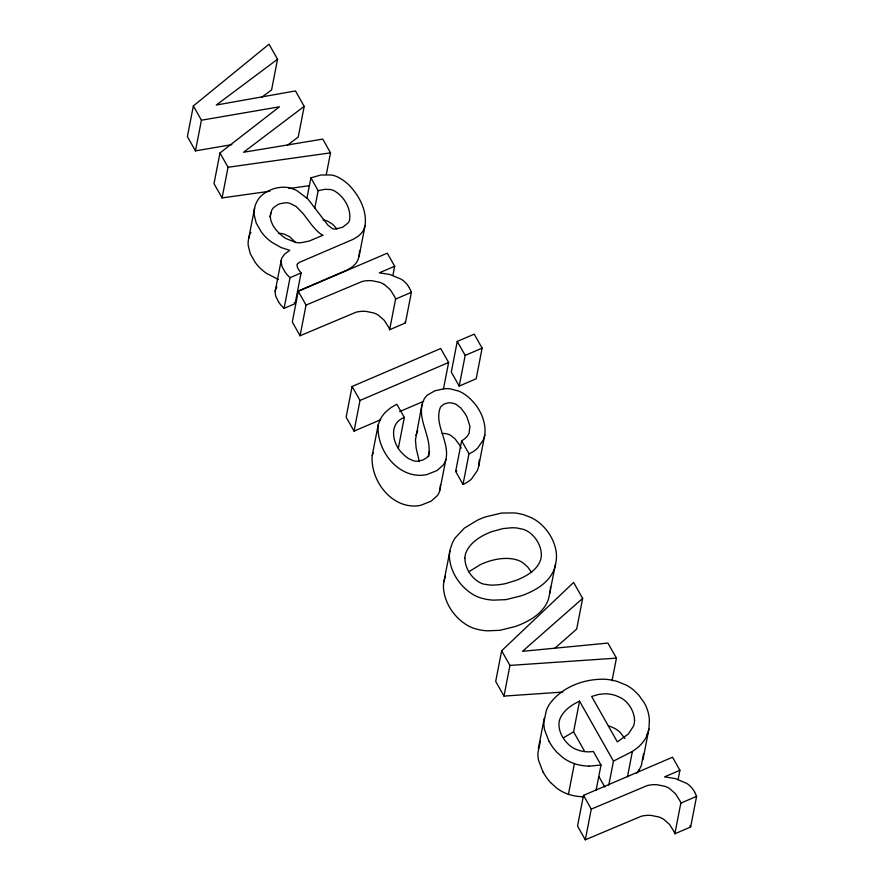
<?xml version="1.0" encoding="UTF-8"?>
<svg xmlns="http://www.w3.org/2000/svg" width="884" height="884" viewBox="0 0 884 884"><rect width="100%" height="100%" fill="white"/><g stroke="black" fill="none" stroke-linecap="round" stroke-linejoin="round"><path stroke-width="1.33" d="M479.238 459.989L478.819 465.625A29.625 26.421 11 0 1 477.161 470.896L471.526 478.929A27.857 24.84 11 0 1 464.089 483.979L463.017 484.432L455.669 471.459L461.636 440.784A19.912 17.757 11 0 0 469.006 433.547L469.945 426.342L467.117 417.447A55.084 49.128 11 0 0 465.061 413.646L460.929 408.099L456.387 404.541A14.409 12.851 11 0 0 454.321 403.612L451.591 402.916A10.895 9.713 11 0 0 448.21 402.905L446.199 403.358A13.658 12.177 11 0 0 444.155 404.176L442.287 405.358A10.707 9.547 11 0 0 440.376 407.413C433.668 424.464 449.945 441.768 445.912 459.437L439.58 491.316A20.144 17.967 11 0 1 437.248 495.747L431.138 501.162L420.883 505.261A29.724 26.509 11 0 1 413.082 505.991C388.64 505.206 370.33 478.564 372.219 455.558L378.175 424.884L380.429 419.127A36.686 32.719 11 0 1 385.91 411.756L390.861 407.657L396.839 404.22L404.319 417.425L398.353 448.1L397.888 447.282M359.567 250.725L359.07 256.448L357.766 260.261A20.962 18.697 11 0 1 355.633 263.642L352.672 266.603L347.456 269.874L297.842 291.179M404.319 417.425C388.253 423.392 392.297 444.144 402.717 453.691A29.957 26.708 11 0 0 408.972 458.796L413.358 460.708A12.597 11.227 11 0 0 416.95 461.205L422.497 460.177L426.497 457.923A10.1 9.006 11 0 0 428.508 455.37C432.707 436.574 414.618 417.281 424.298 398.783A19.824 17.68 11 0 1 427.547 394.982L434.884 390.805L444.343 388.706A27.503 24.531 11 0 1 450.63 388.927L458.487 391.037A32.609 29.084 11 0 1 463.028 393.247C476.686 401.855 486.764 418.53 484.786 434.95L478.819 465.625M643.497 753.787L641.464 765.08A33.294 29.691 11 0 1 639.033 769.92M540.444 740.903L537.947 752.682A40.708 36.299 11 0 0 538.588 760.45L542.997 771.975M649.397 720.615A46.112 41.117 11 0 0 644.403 703.067L638.867 695.222L633.961 690.338A41.139 36.686 11 0 0 626.358 685.166L617.551 681.542A49.824 44.432 11 0 0 605.319 679.277C584.39 678.503 561.506 686.945 549.24 704.537A41.924 37.382 11 0 0 546.411 710.228L543.914 722.007A40.708 36.299 11 0 0 544.555 729.764L548.964 741.3M550.047 592.987L550.312 590.998A43.857 39.117 11 0 0 550.522 587.042M642.955 759.71L648.911 729.035L649.42 720.615M421.933 404.739L415.447 439.867L416.176 448.276L419.359 461.636M359.07 256.448L365.037 225.774C367.247 210.547 359.125 195.419 348.749 184.811A46.012 41.04 11 0 0 339.346 177.861L337.854 177.087A22.719 20.266 11 0 0 331.511 174.999L320.837 174.999L310.892 177.872L307.002 197.872M378.175 424.884C376.297 447.879 394.596 474.531 419.049 475.316A29.724 26.509 11 0 0 426.839 474.586L437.105 470.487L443.204 465.061A20.144 17.967 11 0 0 445.536 460.641L445.912 459.437M261.73 97.273L271.576 89.914L277.543 59.239L269.023 44.2L193.353 105.936L187.386 136.611L195.463 150.888L231.796 144.644M195.463 150.888L201.43 120.213L193.353 105.936M201.43 120.213L279.454 106.809L219.961 152.976L214.005 183.651L222.083 197.928L269.907 191.209M222.083 197.928L228.05 167.253L219.961 152.976M278.482 279.543L266.537 273.377A44.996 40.123 11 0 1 255.233 262.438L250.249 253.697L248.205 245.432A29.172 26.012 11 0 1 248.614 238.735L254.89 206.745A31.382 27.99 11 0 1 256.272 202.911L257.498 200.569A27.172 24.233 11 0 1 262.659 194.579C268.891 189.651 276.946 186.922 284.902 187.231A24.089 21.481 11 0 1 290.516 188.137L293.245 189.032A34.167 30.465 11 0 1 297.212 190.833L307.964 199.055L328.008 225.232L332.24 228.536A7.68 6.851 11 0 0 334.925 229.166L342.672 227.221L348.13 222.945A12.144 10.829 11 0 0 349.534 220.204C351.434 208.591 343.843 195.85 333.633 190.513A15.514 13.835 11 0 0 330.406 189.53L324.881 189.309L318.152 190.69L314.781 208.038M269.94 217.099L271.686 210.326A13.116 11.691 11 0 1 273.808 207.408L277.698 204.723A21.636 19.293 11 0 1 280.604 203.585L285.775 202.756A13.79 12.299 11 0 1 289.753 203.265L296.239 206.547L302.98 213.442A80.201 71.527 11 0 1 304.671 215.619L310.173 222.956A68.267 60.874 11 0 0 316.251 230.028A29.934 26.697 11 0 0 322.771 235.343M277.543 59.239L216.282 105.03L295.466 90.93L304.195 106.356L298.239 137.031L287.399 145.23M275.189 291.267L281.156 260.592M278.394 301.521A30.697 27.382 11 0 0 280.361 304.439A36.178 32.255 11 0 0 282.195 306.45L284.062 308.372L290.029 277.698L301.079 272.957L298.306 269.134A19.813 17.669 11 0 1 298.03 268.67L297.068 266.172L297.356 264.36M284.062 308.372L295.123 303.632L301.079 272.957M392.872 275.587L394.684 266.25L387.291 253.189L298.262 291.333L292.295 322.008L300.074 335.754L356.086 312.196A28.166 25.117 11 0 1 366.031 311.389L373.722 312.958A21.349 19.039 11 0 1 378.374 315.179L384.275 320.362L388.684 327.345A22.045 19.658 11 0 1 389.17 328.483L389.623 329.743L405.424 322.98L411.38 292.306L409.414 287.919M326.362 174.203L330.517 152.855L322.737 139.108L243.531 152.269L304.195 106.356M300.074 335.754L306.041 305.079L298.262 291.333M443.437 389.159L448.619 362.484L440.718 348.517L352.097 386.474L346.141 417.16L354.042 431.127L380.628 419.734M354.042 431.127L360.009 400.452L352.097 386.474M389.623 329.743L395.59 299.068L395.137 297.809A22.045 19.658 11 0 0 394.651 296.67L390.231 289.687L384.33 284.493M428.497 456.741L429.536 451.404M457.26 341.423L451.293 372.109L459.205 386.076L476.167 378.816L482.123 348.141L474.222 334.163L457.26 341.423L465.172 355.401L459.205 386.076M443.901 581.683L450.265 549.052L452.243 543.273A44.631 39.802 11 0 1 455.293 537.781L464.376 528.102L477.437 520.201A93.163 83.085 11 0 1 485.559 516.875L501.637 513.029L514.344 512.919A47.493 42.355 11 0 1 524.035 514.842L530.698 517.383A40.377 36.012 11 0 1 538.577 522.179C547.428 529.151 553.881 539.339 555.97 550.434A43.857 39.117 11 0 1 556.279 560.323L548.555 598.921A38.399 34.244 11 0 1 545.981 604.634C540.997 613.176 532.488 618.955 523.704 623.076A94.279 84.079 11 0 1 515.637 626.402L499.968 630.314L487.349 630.822A54.211 48.344 11 0 1 479.968 629.916L475.216 628.756A36.111 32.2 11 0 1 468.564 626.038C454.796 618.38 444.453 603.496 443.459 587.606A38.377 34.222 11 0 1 443.901 581.683L445.492 575.871M463.017 484.432L468.984 453.757L461.636 440.784M554.909 648.237L576.677 629.088L582.644 598.413L573.617 582.457L501.648 650.757L495.692 681.431L503.99 696.095L562.688 692.073M503.99 696.095L509.946 665.42L501.648 650.757M538.323 748.77L544.29 718.095M584.18 750.56L573.583 731.83L579.539 701.156C571.594 704.88 563.583 710.272 560.047 718.637A20.785 18.531 11 0 0 558.953 723.455C558.644 732.085 563.528 740.306 569.992 745.731A25.106 22.387 11 0 0 575.959 749.323L580.037 750.759A29.78 26.564 11 0 0 593.363 751.488L601.01 765.014L596.081 790.351M568.434 794.285L574.39 763.61M678.094 779.633L679.906 770.296L672.525 757.234L583.495 795.379L577.528 826.054L585.307 839.8L641.309 816.241A28.166 25.117 11 0 1 651.265 815.435L658.956 817.004A21.349 19.039 11 0 1 663.597 819.214L669.497 824.407L673.917 831.391A22.045 19.658 11 0 1 674.404 832.529L674.857 833.789L690.647 827.015L696.614 796.34L694.68 792.031M612.026 680.802L616.435 658.127L607.927 643.077L522.521 651.309L582.644 598.413M585.307 839.8L591.274 809.125L583.495 795.379M608.8 785.102L613.463 761.102L579.539 701.156M627.463 776.815L632.391 751.477L637.143 748.041A42.697 38.078 11 0 0 645.011 739.256A33.294 29.691 11 0 0 647.419 734.405L648.911 729.035M646.602 736.538L647.121 733.864M674.857 833.789L680.824 803.114L680.36 801.843A22.045 19.658 11 0 0 679.873 800.716L675.464 793.733L669.564 788.539A21.349 19.039 11 0 0 664.923 786.318L657.232 784.76A28.166 25.117 11 0 0 647.276 785.567L591.274 809.125M439.945 490.112L440.53 484.752M248.614 238.735L248.934 237.42A31.382 27.99 11 0 1 249.785 234.835M415.977 435.414L417.712 430.541M555.627 564.279L554.522 568.246A38.399 34.244 11 0 1 551.936 573.959C546.953 582.501 538.444 588.269 529.671 592.402A94.279 84.079 11 0 1 521.604 595.728L505.935 599.639L493.305 600.137A54.211 48.344 11 0 1 485.924 599.241L481.183 598.081A36.111 32.2 11 0 1 474.531 595.363C460.752 587.705 450.42 572.821 449.415 556.931A38.377 34.222 11 0 1 449.868 551.008M365.037 225.774L363.722 229.586A20.962 18.697 11 0 1 361.589 232.967L358.639 235.929L353.423 239.199L300.593 261.874A7.79 6.939 11 0 0 297.267 264.294M372.219 455.558L373.159 452.586M250.305 233.597L250.89 232.393M276.858 286.88L275.753 289.024A12.288 10.962 11 0 0 275.123 292.04L275.675 296.085L278.383 301.532M468.818 571.771L480.542 564.522A75.063 66.941 11 0 1 485.968 562.279C495.869 558.732 506.985 556.92 517.239 559.981A22.045 19.658 11 0 1 522.864 562.732L527.66 566.898L531.638 572.489M563.495 737.786L573.583 731.83M632.391 751.477L613.463 761.102M468.984 453.757L470.056 453.304A27.857 24.84 11 0 0 477.493 448.254L483.128 440.21A29.625 26.421 11 0 0 484.786 434.95M322.826 235.277L309.057 241.122L300.604 242.791A21.326 19.017 11 0 1 295.643 242.415L285.996 238.547A39.305 35.051 11 0 1 272.747 225.044L271.167 221.287A19.382 17.293 11 0 1 270.714 213.099M394.684 266.25L379.302 272.836L389.977 274.504L401.424 279.3A24.233 21.603 11 0 1 407.369 284.792L409.292 287.698M306.041 305.079L362.042 281.521A28.166 25.117 11 0 1 371.998 280.714L379.689 282.283A21.349 19.039 11 0 1 384.33 284.493M395.59 299.068L411.38 292.306M360.009 400.452L448.619 362.484M465.172 355.401L482.123 348.141M399.623 411.601L423.668 401.303M679.906 770.296L664.536 776.881L675.21 778.55L686.647 783.346A24.233 21.603 11 0 1 692.603 788.837L694.526 791.732M680.824 803.114L696.614 796.34M601.01 765.014L589.031 766.185M228.05 167.253L330.517 152.855M289.024 188.524L309.522 185.651M509.946 665.42L616.435 658.127M278.791 233.464L279.808 233.431A13.79 12.299 11 0 1 283.786 233.94L289.698 236.79L295.731 242.559M583.064 796.871L584.004 796.893M323.168 219.994L324.439 220.204A15.514 13.835 11 0 1 327.666 221.188L332.616 224.249L337.014 229.044M290.029 277.698L288.14 275.775A36.178 32.255 11 0 1 286.339 273.753A30.697 27.382 11 0 1 284.361 270.847L281.93 266.261L281.079 261.366A12.288 10.962 11 0 1 281.72 258.349L284.339 254.371L289.72 250.316L281.234 247.597L272.493 242.702A44.996 40.123 11 0 1 261.189 231.763L256.216 223.022L254.161 214.757A29.172 26.012 11 0 1 254.581 208.06M550.688 782.627L556.721 788.13A37.968 33.857 11 0 0 568.423 794.296A45.592 40.664 11 0 0 583.064 796.76M295.123 303.632L294.295 302.604M624.866 738.516L620.049 732.284A24.752 22.067 11 0 0 614.8 728.438L609.805 726.239A30.642 27.327 11 0 0 608.435 725.819M310.892 177.872L318.152 190.69M599.02 776.793L604.855 787.091M689.973 825.468L690.647 827.015M404.96 321.898L405.424 322.98M456.862 470.807A19.912 17.757 11 0 1 455.691 471.492M442.243 433.58A10.895 9.713 11 0 1 445.624 433.591L448.365 434.287A14.409 12.851 11 0 1 450.42 435.215L454.973 438.773L459.094 444.321A55.084 49.128 11 0 1 461.15 448.122M550.621 782.671A58.83 52.465 11 0 1 543.063 771.942M639.055 769.931A42.697 38.078 11 0 1 636.591 773.312M549.03 741.267A58.83 52.465 11 0 0 556.588 751.997L562.688 757.455A37.968 33.857 11 0 0 574.39 763.621M589.02 766.085A45.592 40.664 11 0 1 574.357 763.71M464.885 558.025C464.973 567.826 470.929 577.396 479.327 582.313A20.343 18.133 11 0 0 483.802 584.136L490.476 585.097A60.046 53.548 11 0 0 506.267 583.429L516.687 580.158A81.637 72.808 11 0 0 521.427 578.081C529.417 574.224 537.715 568.721 540.588 559.859A22.818 20.343 11 0 0 541.373 555.229C541.373 546.113 536.201 537.251 528.831 532.058A22.045 19.658 11 0 0 523.206 529.306L516.753 527.969A45.228 40.332 11 0 0 511.582 527.77L502.775 528.632L491.924 531.604A75.063 66.941 11 0 0 486.498 533.848C478.001 537.803 469.592 543.77 465.923 552.71A21.879 19.503 11 0 0 464.885 558.025M634.535 720.316L634.469 721.775A21.89 19.525 11 0 1 633.563 726.007L628.325 734.063L617.352 741.875L591.65 696.448L598.888 694.371L604.601 693.807A29.548 26.354 11 0 1 613.021 694.769A30.642 27.327 11 0 1 615.761 695.564L620.767 697.763A24.752 22.067 11 0 1 626.005 701.609C630.955 706.515 634.38 713.278 634.535 720.316"/></g></svg>
